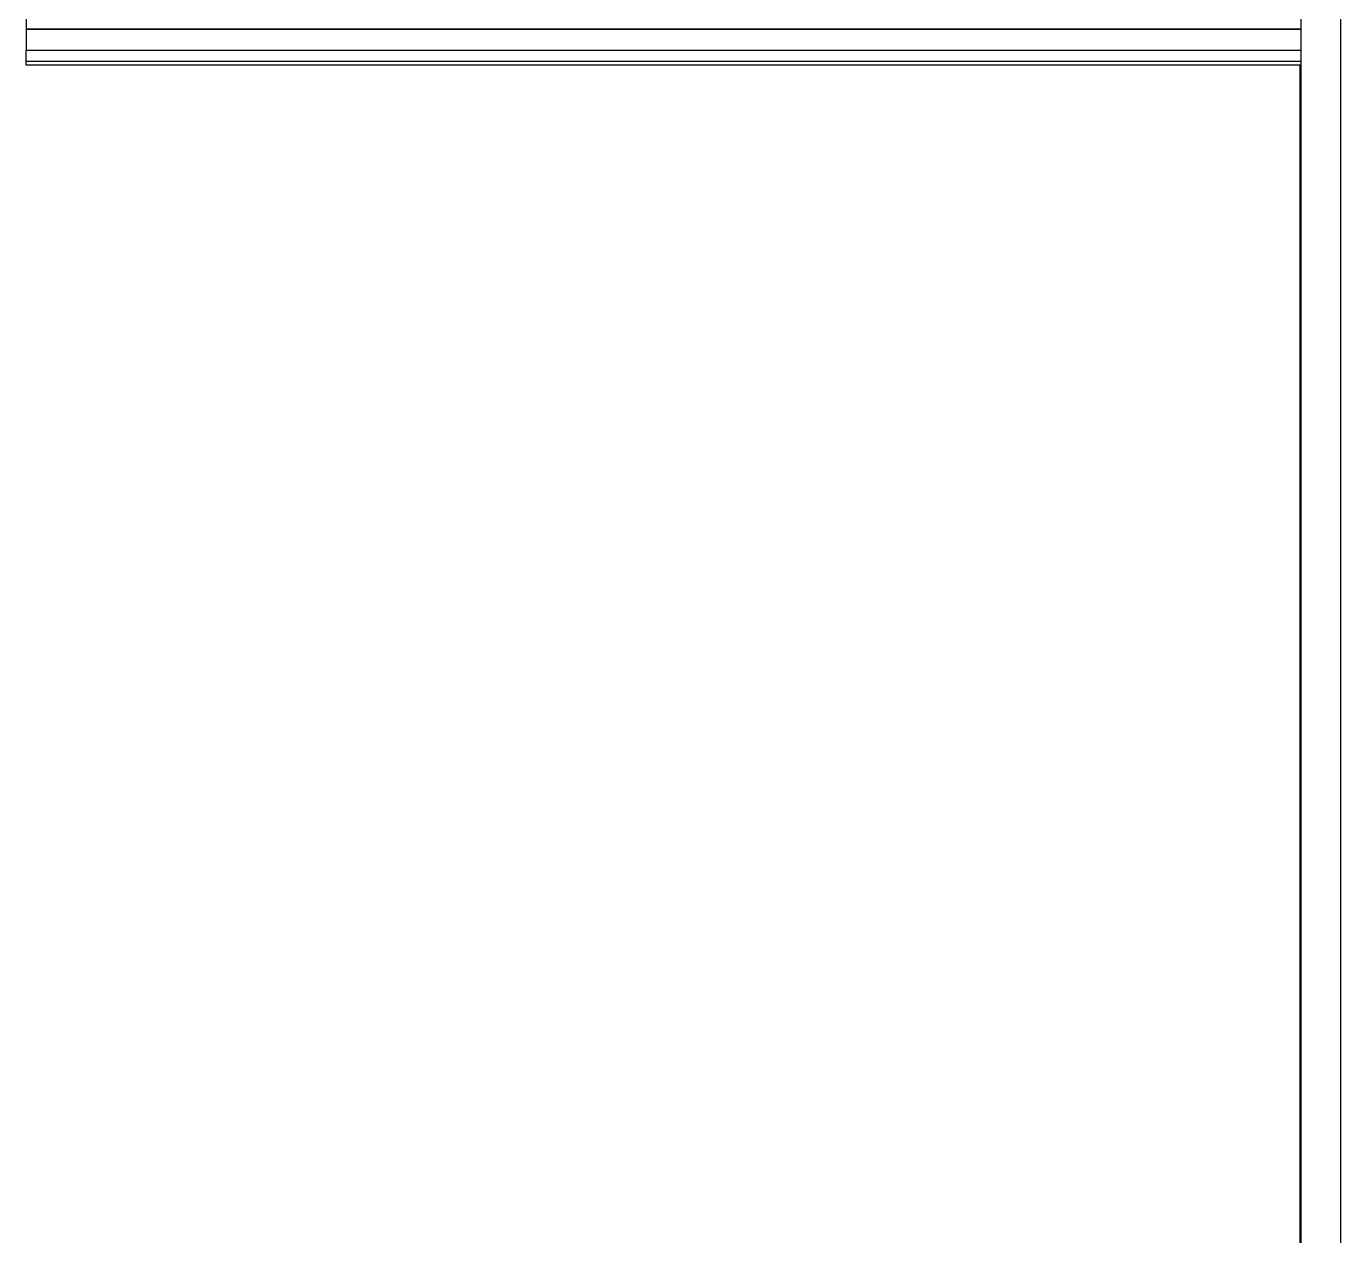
# Model space of a CAD drawing. Header units: metres. Extents: x -59 to 59, y -13 to 12.
# Drawn here: x -39.589 to -36.589, y 6.711 to 9.472 of the extents above; entities that cross this region are included whole.
import ezdxf

# ---------------------------------------------------------------- set-up
doc = ezdxf.new("R2010")
doc.units = ezdxf.units.M

msp = doc.modelspace()

# ---------------------------------------------------------------- linework, layer by layer
for p, q in [((-36.5889, 4.5915), (-36.5889, 11.7079)), ((-39.5889, 9.4904), (-39.5889, 9.4658)), ((-36.6789, 9.4658), (-36.6789, 9.4904)), ((-39.5889, 9.4658), (-39.5889, 9.4649)), ((-36.6789, 9.4658), (-39.5889, 9.4658)), ((-36.6789, 9.4649), (-39.5889, 9.4649)), ((-39.5889, 9.4649), (-39.5889, 9.4164)), ((-36.6789, 9.4649), (-36.6789, 9.4658)), ((-36.6789, 9.4164), (-36.6789, 9.4649)), ((-39.5889, 9.3918), (-39.5889, 9.4164)), ((-36.6789, 9.4164), (-39.5889, 9.4164)), ((-36.6789, 9.3918), (-39.5889, 9.3918)), ((-39.5889, 9.3836), (-39.5889, 9.3918)), ((-36.6789, 9.3918), (-36.6789, 9.4164)), ((-36.6789, 9.3836), (-36.6789, 9.3918)), ((-36.6812, 9.3836), (-39.5889, 9.3836)), ((-36.6812, 1.7736), (-36.6812, 9.3836)), ((-36.6789, 9.3836), (-36.6812, 9.3836)), ((-36.6789, 1.7736), (-36.6789, 9.3836))]:
    msp.add_line(p, q)

doc.saveas('drawing.dxf')
